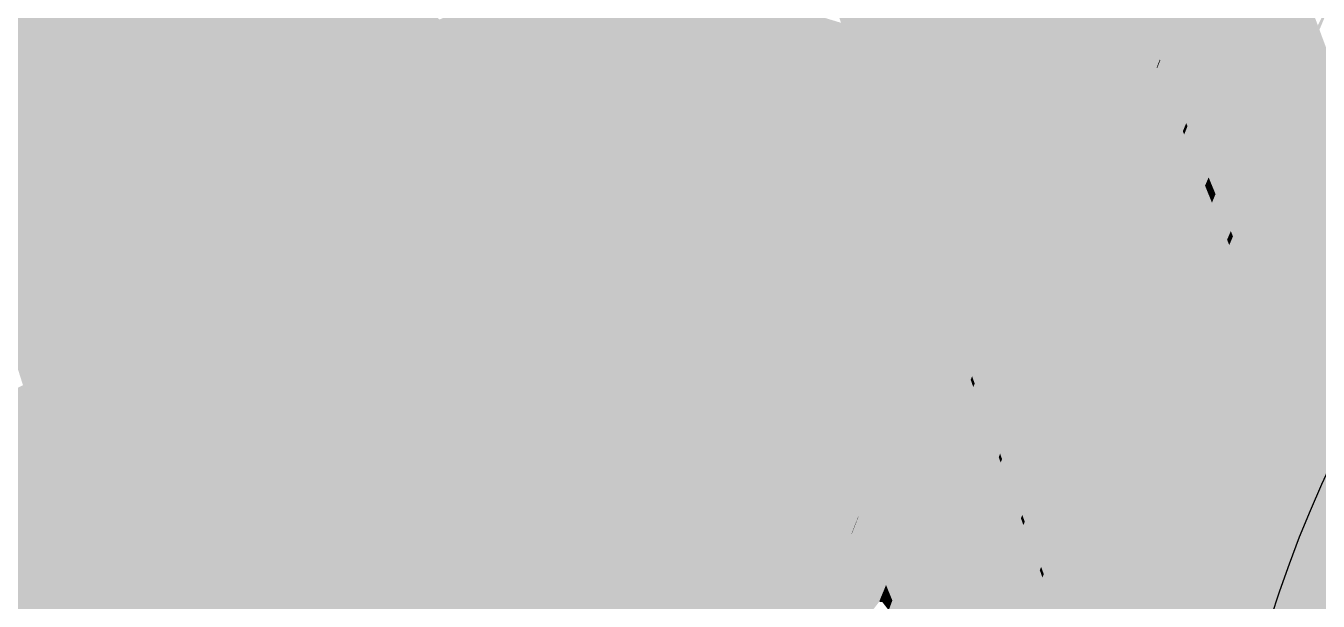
# Model space of a CAD drawing. Header units: millimetres. Extents: x 340454 to 342791, y 6993867 to 6995092.
# Drawn here: x 340717.891 to 340720.317, y 6994466.803 to 6994467.883 of the extents above; entities that cross this region are included whole.
import ezdxf

# ---------------------------------------------------------------- set-up
doc = ezdxf.new("R2010")
doc.units = ezdxf.units.MM
doc.header["$LTSCALE"] = 10
for name, color, linetype in [('A-MODELAGEM', 7, 'Continuous'), ('NUMERO_DOS_LOTES', 165, 'Continuous'), ('URB-Calçadas', 2, 'Continuous'), ('URB-Quadras', 3, 'Continuous')]:
    doc.layers.add(name, color=color, linetype=linetype)

msp = doc.modelspace()

# ---------------------------------------------------------------- linework, layer by layer
at = {"lineweight": 20}
msp.add_lwpolyline([(340722.6258, 6994477.3139, -0.021462), (340715.5969, 6994465.5717, -0.089425), (340715.3822, 6994462.0823), (340754.7892, 6994451.2595), (340758.9926, 6994467.4562), (340722.6258, 6994477.3139, -0.022322)], format="xyb", close=True, dxfattribs=at)
at = {"layer": 'A-MODELAGEM', "color": 161, "linetype": 'Continuous', "lineweight": -3}
for points in [[(340719.195, 6994468.5284), (340719.4299, 6994467.8799), (340719.3976, 6994468.4027)], [(340719.195, 6994468.5284), (340719.4213, 6994467.8882), (340719.4299, 6994467.8799)], [(340719.3976, 6994468.4027), (340719.4299, 6994467.8799), (340719.7929, 6994467.5295)], [(340719.3976, 6994468.4027), (340719.7929, 6994467.5295), (340719.8958, 6994468.0935)], [(340717.5615, 6994468.231), (340718.2729, 6994467.5546), (340717.5707, 6994468.246)], [(340717.5764, 6994468.2553), (340717.5707, 6994468.246), (340718.2729, 6994467.5546)], [(340717.5764, 6994468.2553), (340718.2729, 6994467.5546), (340718.1117, 6994467.9565)], [(340717.5577, 6994468.225), (340717.9183, 6994467.4532), (340717.5615, 6994468.231)], [(340717.5577, 6994468.225), (340717.7817, 6994467.54), (340717.9183, 6994467.4532)], [(340717.5615, 6994468.231), (340717.9183, 6994467.4532), (340718.2729, 6994467.5546)], [(340718.1301, 6994467.9449), (340718.6211, 6994467.6356), (340718.457, 6994468.1001)], [(340718.457, 6994468.1001), (340718.6211, 6994467.6356), (340718.6676, 6994467.8945)], [(340719.8958, 6994468.0935), (340719.7929, 6994467.5295), (340719.9974, 6994467.8445)], [(340719.8958, 6994468.0935), (340719.9974, 6994467.8445), (340719.9105, 6994468.0844)], [(340720.0691, 6994467.7), (340720.237, 6994468.0962), (340720.236, 6994468.099)], [(340720.0691, 6994467.7), (340720.236, 6994468.099), (340720.0835, 6994467.977)], [(340720.0715, 6994467.6941), (340720.237, 6994468.0962), (340720.0691, 6994467.7)], [(340720.0715, 6994467.6941), (340720.2779, 6994467.9862), (340720.237, 6994468.0962)], [(340719.9105, 6994468.0844), (340720.0048, 6994467.8558), (340720.0835, 6994467.977)], [(340719.9105, 6994468.0844), (340719.9974, 6994467.8445), (340720.0048, 6994467.8558)], [(340718.6676, 6994467.8945), (340719.2997, 6994467.2773), (340718.9955, 6994468.0272)], [(340718.9955, 6994468.0272), (340719.2997, 6994467.2773), (340719.0047, 6994468.0215)], [(340719.0047, 6994468.0215), (340719.2997, 6994467.2773), (340719.31, 6994467.2673)], [(340719.0047, 6994468.0215), (340719.31, 6994467.2673), (340719.0139, 6994468.0157)], [(340719.0139, 6994468.0157), (340719.31, 6994467.2673), (340719.3202, 6994467.2573)], [(340719.0139, 6994468.0157), (340719.3202, 6994467.2573), (340719.0251, 6994468.0088)], [(340719.0251, 6994468.0088), (340719.3202, 6994467.2573), (340719.3403, 6994467.2377)], [(340719.0251, 6994468.0088), (340719.3403, 6994467.2377), (340719.4811, 6994467.7236)], [(340719.0251, 6994468.0088), (340719.4811, 6994467.7236), (340719.4213, 6994467.8882)], [(340720.0197, 6994467.8197), (340720.0835, 6994467.977), (340720.0048, 6994467.8558)], [(340720.0204, 6994467.818), (340720.0835, 6994467.977), (340720.0197, 6994467.8197)], [(340720.0691, 6994467.7), (340720.0835, 6994467.977), (340720.0204, 6994467.818)], [(340720.1111, 6994467.5982), (340720.2779, 6994467.9862), (340720.0715, 6994467.6941)], [(340720.1111, 6994467.5982), (340720.2801, 6994467.9801), (340720.2779, 6994467.9862)], [(340720.1145, 6994467.59), (340720.2801, 6994467.9801), (340720.1111, 6994467.5982)], [(340720.1145, 6994467.59), (340720.2865, 6994467.9631), (340720.2801, 6994467.9801)], [(340718.1117, 6994467.9565), (340718.2729, 6994467.5546), (340718.1236, 6994467.949)], [(340718.1236, 6994467.949), (340718.2729, 6994467.5546), (340718.2867, 6994467.5409)], [(340718.1236, 6994467.949), (340718.2867, 6994467.5409), (340718.1301, 6994467.9449)], [(340718.1301, 6994467.9449), (340718.2867, 6994467.5409), (340718.2986, 6994467.5292)], [(340718.1301, 6994467.9449), (340718.2986, 6994467.5292), (340718.6211, 6994467.6356)], [(340720.1241, 6994467.5668), (340720.2865, 6994467.9631), (340720.1145, 6994467.59)], [(340720.3161, 6994467.8834), (340720.2865, 6994467.9631), (340720.1241, 6994467.5668)], [(340720.3191, 6994467.8752), (340720.3565, 6994467.9644), (340720.3161, 6994467.8834)], [(340718.6676, 6994467.8945), (340718.6211, 6994467.6356), (340718.8521, 6994467.49)], [(340718.6676, 6994467.8945), (340718.8521, 6994467.49), (340719.2997, 6994467.2773)], [(340719.4213, 6994467.8882), (340719.4811, 6994467.7236), (340719.4299, 6994467.8799)], [(340719.4299, 6994467.8799), (340719.7925, 6994467.5289), (340719.7929, 6994467.5295)], [(340719.4299, 6994467.8799), (340719.4881, 6994467.7192), (340719.7925, 6994467.5289)], [(340719.4299, 6994467.8799), (340719.4811, 6994467.7236), (340719.4881, 6994467.7192)], [(340720.1527, 6994467.4974), (340720.3161, 6994467.8834), (340720.1241, 6994467.5668)], [(340720.1527, 6994467.4974), (340720.3191, 6994467.8752), (340720.3161, 6994467.8834)], [(340720.1568, 6994467.4875), (340720.3191, 6994467.8752), (340720.1527, 6994467.4974)], [(340721.9465, 6994463.495), (340720.3191, 6994467.8752), (340720.1568, 6994467.4875)], [(340719.9974, 6994467.8445), (340720.0197, 6994467.8197), (340720.0048, 6994467.8558)], [(340719.7929, 6994467.5295), (340720.0137, 6994467.8047), (340719.9974, 6994467.8445)], [(340720.0137, 6994467.8047), (340720.0197, 6994467.8197), (340719.9974, 6994467.8445)], [(340719.8505, 6994467.4022), (340720.0137, 6994467.8047), (340719.7929, 6994467.5295)], [(340719.8505, 6994467.4022), (340720.0144, 6994467.8029), (340720.0137, 6994467.8047)], [(340719.8532, 6994467.3963), (340720.0144, 6994467.8029), (340719.8505, 6994467.4022)], [(340719.8532, 6994467.3963), (340720.0627, 6994467.6847), (340720.0144, 6994467.8029)], [(340720.0137, 6994467.8047), (340720.0204, 6994467.818), (340720.0197, 6994467.8197)], [(340720.0144, 6994467.8029), (340720.0204, 6994467.818), (340720.0137, 6994467.8047)], [(340720.0691, 6994467.7), (340720.0204, 6994467.818), (340720.0144, 6994467.8029)], [(340720.0627, 6994467.6847), (340720.0691, 6994467.7), (340720.0144, 6994467.8029)], [(340719.4811, 6994467.7236), (340719.3403, 6994467.2377), (340719.6377, 6994467.2922)], [(340719.4811, 6994467.7236), (340719.6377, 6994467.2922), (340719.4881, 6994467.7192)], [(340719.4881, 6994467.7192), (340719.641, 6994467.2973), (340719.7925, 6994467.5289)], [(340719.4881, 6994467.7192), (340719.6377, 6994467.2922), (340719.641, 6994467.2973)], [(340720.0627, 6994467.6847), (340720.0715, 6994467.6941), (340720.0691, 6994467.7)], [(340719.8994, 6994467.2943), (340720.0627, 6994467.6847), (340719.8532, 6994467.3963)], [(340719.8994, 6994467.2943), (340720.0652, 6994467.6786), (340720.0627, 6994467.6847)], [(340719.9034, 6994467.2854), (340720.0652, 6994467.6786), (340719.8994, 6994467.2943)], [(340719.9034, 6994467.2854), (340720.1044, 6994467.5825), (340720.0652, 6994467.6786)], [(340720.0652, 6994467.6786), (340720.0715, 6994467.6941), (340720.0627, 6994467.6847)], [(340720.1111, 6994467.5982), (340720.0715, 6994467.6941), (340720.0652, 6994467.6786)], [(340720.1044, 6994467.5825), (340720.1111, 6994467.5982), (340720.0652, 6994467.6786)], [(340718.2986, 6994467.5292), (340718.8507, 6994466.9855), (340718.6211, 6994467.6356)], [(340718.6211, 6994467.6356), (340718.8507, 6994466.9855), (340718.8521, 6994467.49)], [(340719.9409, 6994467.2024), (340720.1044, 6994467.5825), (340719.9034, 6994467.2854)], [(340719.9409, 6994467.2024), (340720.1078, 6994467.5742), (340720.1044, 6994467.5825)], [(340720.1044, 6994467.5825), (340720.1145, 6994467.59), (340720.1111, 6994467.5982)], [(340720.1078, 6994467.5742), (340720.1145, 6994467.59), (340720.1044, 6994467.5825)], [(340720.1078, 6994467.5742), (340720.1241, 6994467.5668), (340720.1145, 6994467.59)], [(340717.9183, 6994467.4532), (340718.4484, 6994467.1167), (340718.2729, 6994467.5546)], [(340718.2729, 6994467.5546), (340718.4484, 6994467.1167), (340718.2867, 6994467.5409)], [(340719.9456, 6994467.1922), (340720.1078, 6994467.5742), (340719.9409, 6994467.2024)], [(340719.9456, 6994467.1922), (340720.1174, 6994467.5506), (340720.1078, 6994467.5742)], [(340720.1174, 6994467.5506), (340720.1241, 6994467.5668), (340720.1078, 6994467.5742)], [(340720.1527, 6994467.4974), (340720.1241, 6994467.5668), (340720.1174, 6994467.5506)], [(340717.7817, 6994467.54), (340717.8988, 6994467.1955), (340717.9183, 6994467.4532)], [(340717.7817, 6994467.54), (340717.8859, 6994467.2082), (340717.8988, 6994467.1955)], [(340718.2867, 6994467.5409), (340718.4484, 6994467.1167), (340718.4589, 6994467.11)], [(340718.2867, 6994467.5409), (340718.4589, 6994467.11), (340718.2986, 6994467.5292)], [(340719.9587, 6994467.1632), (340720.1174, 6994467.5506), (340719.9456, 6994467.1922)], [(340720.1458, 6994467.4811), (340720.1174, 6994467.5506), (340719.9587, 6994467.1632)], [(340720.1458, 6994467.4811), (340720.1527, 6994467.4974), (340720.1174, 6994467.5506)], [(340718.2986, 6994467.5292), (340718.4718, 6994467.1018), (340718.8507, 6994466.9855)], [(340718.2986, 6994467.5292), (340718.4589, 6994467.11), (340718.4718, 6994467.1018)], [(340719.6672, 6994467.2249), (340719.7925, 6994467.5289), (340719.641, 6994467.2973)], [(340719.6683, 6994467.2217), (340719.7925, 6994467.5289), (340719.6672, 6994467.2249)], [(340719.6721, 6994467.2113), (340719.7925, 6994467.5289), (340719.6683, 6994467.2217)], [(340719.6721, 6994467.2113), (340719.8505, 6994467.4022), (340719.7925, 6994467.5289)], [(340719.8505, 6994467.4022), (340719.7929, 6994467.5295), (340719.7925, 6994467.5289)], [(340718.8521, 6994467.49), (340718.8507, 6994466.9855), (340719.2271, 6994466.668)], [(340718.8521, 6994467.49), (340719.2271, 6994466.668), (340719.3375, 6994467.1842)], [(340718.8521, 6994467.49), (340719.3375, 6994467.1842), (340719.2997, 6994467.2773)], [(340720.1568, 6994467.4875), (340720.1527, 6994467.4974), (340720.1458, 6994467.4811)], [(340720.1499, 6994467.471), (340720.1568, 6994467.4875), (340720.1458, 6994467.4811)], [(340721.8079, 6994463.486), (340720.1568, 6994467.4875), (340720.1499, 6994467.471)], [(340721.8079, 6994463.486), (340721.9465, 6994463.495), (340720.1568, 6994467.4875)], [(340719.9859, 6994467.1033), (340720.1458, 6994467.4811), (340719.9587, 6994467.1632)], [(340719.9859, 6994467.1033), (340720.1499, 6994467.471), (340720.1458, 6994467.4811)], [(340719.9911, 6994467.0917), (340720.1499, 6994467.471), (340719.9859, 6994467.1033)], [(340719.9911, 6994467.0917), (340721.7775, 6994463.484), (340720.1499, 6994467.471)], [(340721.7775, 6994463.484), (340721.8079, 6994463.486), (340720.1499, 6994467.471)], [(340717.9183, 6994467.4532), (340717.8988, 6994467.1955), (340718.152, 6994466.944)], [(340717.9183, 6994467.4532), (340718.152, 6994466.944), (340718.4484, 6994467.1167)], [(340719.7198, 6994467.0796), (340719.8505, 6994467.4022), (340719.6721, 6994467.2113)], [(340719.7198, 6994467.0796), (340719.8532, 6994467.3963), (340719.8505, 6994467.4022)], [(340719.7235, 6994467.0694), (340719.8532, 6994467.3963), (340719.7198, 6994467.0796)], [(340719.7235, 6994467.0694), (340719.8994, 6994467.2943), (340719.8532, 6994467.3963)], [(340719.3403, 6994467.2377), (340719.5, 6994467.0818), (340719.6377, 6994467.2922)], [(340719.5, 6994467.0818), (340719.6645, 6994467.2183), (340719.6377, 6994467.2922)], [(340719.6672, 6994467.2249), (340719.641, 6994467.2973), (340719.6377, 6994467.2922)], [(340719.6645, 6994467.2183), (340719.6672, 6994467.2249), (340719.6377, 6994467.2922)], [(340719.7615, 6994466.9646), (340719.8994, 6994467.2943), (340719.7235, 6994467.0694)], [(340719.7615, 6994466.9646), (340719.9034, 6994467.2854), (340719.8994, 6994467.2943)], [(340719.2997, 6994467.2773), (340719.3375, 6994467.1842), (340719.31, 6994467.2673)], [(340719.31, 6994467.2673), (340719.3375, 6994467.1842), (340719.3458, 6994467.179)], [(340719.31, 6994467.2673), (340719.3458, 6994467.179), (340719.3202, 6994467.2573)], [(340719.7661, 6994466.9519), (340719.9034, 6994467.2854), (340719.7615, 6994466.9646)], [(340719.7661, 6994466.9519), (340719.9409, 6994467.2024), (340719.9034, 6994467.2854)], [(340719.3202, 6994467.2573), (340719.3458, 6994467.179), (340719.3539, 6994467.1738)], [(340719.3202, 6994467.2573), (340719.3539, 6994467.1738), (340719.3403, 6994467.2377)], [(340719.3403, 6994467.2377), (340719.3708, 6994467.1632), (340719.5, 6994467.0818)], [(340719.3403, 6994467.2377), (340719.3539, 6994467.1738), (340719.3708, 6994467.1632)], [(340719.5057, 6994466.8332), (340719.6645, 6994467.2183), (340719.5, 6994467.0818)], [(340719.5057, 6994466.8332), (340719.6657, 6994467.2151), (340719.6645, 6994467.2183)], [(340719.5085, 6994466.8263), (340719.6657, 6994467.2151), (340719.5057, 6994466.8332)], [(340719.5085, 6994466.8263), (340719.6695, 6994467.2045), (340719.6657, 6994467.2151)], [(340719.6645, 6994467.2183), (340719.6683, 6994467.2217), (340719.6672, 6994467.2249)], [(340719.6657, 6994467.2151), (340719.6683, 6994467.2217), (340719.6645, 6994467.2183)], [(340719.6657, 6994467.2151), (340719.6721, 6994467.2113), (340719.6683, 6994467.2217)], [(340719.6695, 6994467.2045), (340719.6721, 6994467.2113), (340719.6657, 6994467.2151)], [(340717.5709, 6994467.0476), (340718.0439, 6994466.7451), (340717.8859, 6994467.2082)], [(340717.8859, 6994467.2082), (340718.0439, 6994466.7451), (340717.8988, 6994467.1955)], [(340717.8988, 6994467.1955), (340718.054, 6994466.7386), (340718.152, 6994466.944)], [(340717.8988, 6994467.1955), (340718.0439, 6994466.7451), (340718.054, 6994466.7386)], [(340719.5176, 6994466.8041), (340719.6695, 6994467.2045), (340719.5085, 6994466.8263)], [(340719.5176, 6994466.8041), (340719.7172, 6994467.0731), (340719.6695, 6994467.2045)], [(340719.7198, 6994467.0796), (340719.6721, 6994467.2113), (340719.6695, 6994467.2045)], [(340719.7172, 6994467.0731), (340719.7198, 6994467.0796), (340719.6695, 6994467.2045)], [(340719.7968, 6994466.8671), (340719.9409, 6994467.2024), (340719.7661, 6994466.9519)], [(340719.7968, 6994466.8671), (340719.9456, 6994467.1922), (340719.9409, 6994467.2024)], [(340719.8018, 6994466.8534), (340719.9456, 6994467.1922), (340719.7968, 6994466.8671)], [(340719.8018, 6994466.8534), (340719.9587, 6994467.1632), (340719.9456, 6994467.1922)], [(340719.3375, 6994467.1842), (340719.2271, 6994466.668), (340719.4251, 6994466.9683)], [(340719.3375, 6994467.1842), (340719.4251, 6994466.9683), (340719.3458, 6994467.179)], [(340719.3458, 6994467.179), (340719.4251, 6994466.9683), (340719.4288, 6994466.9739)], [(340719.3458, 6994467.179), (340719.4288, 6994466.9739), (340719.3539, 6994467.1738)], [(340719.3539, 6994467.1738), (340719.4288, 6994466.9739), (340719.4325, 6994466.9794)], [(340719.3539, 6994467.1738), (340719.4325, 6994466.9794), (340719.3708, 6994467.1632)], [(340719.3708, 6994467.1632), (340719.4325, 6994466.9794), (340719.4408, 6994466.992)], [(340719.3708, 6994467.1632), (340719.4408, 6994466.992), (340719.5, 6994467.0818)], [(340719.8158, 6994466.8146), (340719.9587, 6994467.1632), (340719.8018, 6994466.8534)], [(340719.9859, 6994467.1033), (340719.9587, 6994467.1632), (340719.8158, 6994466.8146)], [(340718.152, 6994466.944), (340718.7595, 6994466.3406), (340718.4484, 6994467.1167)], [(340718.4484, 6994467.1167), (340718.7595, 6994466.3406), (340718.4589, 6994467.11)], [(340718.4589, 6994467.11), (340718.771, 6994466.3292), (340718.4718, 6994467.1018)], [(340718.4589, 6994467.11), (340718.7595, 6994466.3406), (340718.771, 6994466.3292)], [(340718.4718, 6994467.1018), (340718.7945, 6994466.3058), (340718.9073, 6994466.8254)], [(340718.4718, 6994467.1018), (340718.9073, 6994466.8254), (340718.8507, 6994466.9855)], [(340718.4718, 6994467.1018), (340718.771, 6994466.3292), (340718.7945, 6994466.3058)], [(340719.8379, 6994466.7537), (340719.9859, 6994467.1033), (340719.8158, 6994466.8146)], [(340719.8379, 6994466.7537), (340719.9911, 6994467.0917), (340719.9859, 6994467.1033)], [(340719.4534, 6994466.9612), (340719.5, 6994467.0818), (340719.4408, 6994466.992)], [(340719.4536, 6994466.9607), (340719.5, 6994467.0818), (340719.4534, 6994466.9612)], [(340719.5057, 6994466.8332), (340719.5, 6994467.0818), (340719.4536, 6994466.9607)], [(340719.5631, 6994466.6929), (340719.7172, 6994467.0731), (340719.5176, 6994466.8041)], [(340719.5631, 6994466.6929), (340719.7209, 6994467.0629), (340719.7172, 6994467.0731)], [(340719.7172, 6994467.0731), (340719.7235, 6994467.0694), (340719.7198, 6994467.0796)], [(340719.7209, 6994467.0629), (340719.7235, 6994467.0694), (340719.7172, 6994467.0731)], [(340719.7615, 6994466.9646), (340719.7235, 6994467.0694), (340719.7209, 6994467.0629)], [(340719.8433, 6994466.7388), (340719.9911, 6994467.0917), (340719.8379, 6994466.7537)], [(340719.8433, 6994466.7388), (340721.6288, 6994463.4743), (340719.9911, 6994467.0917)], [(340721.6288, 6994463.4743), (340721.7775, 6994463.484), (340719.9911, 6994467.0917)], [(340717.5709, 6994467.0476), (340717.7431, 6994466.6185), (340718.0439, 6994466.7451)], [(340719.5687, 6994466.6791), (340719.7209, 6994467.0629), (340719.5631, 6994466.6929)], [(340719.5687, 6994466.6791), (340719.7588, 6994466.9584), (340719.7209, 6994467.0629)], [(340719.7588, 6994466.9584), (340719.7615, 6994466.9646), (340719.7209, 6994467.0629)], [(340718.8507, 6994466.9855), (340718.9073, 6994466.8254), (340719.2059, 6994466.6358)], [(340718.8507, 6994466.9855), (340719.2059, 6994466.6358), (340719.2271, 6994466.668)], [(340719.4251, 6994466.9683), (340719.4439, 6994466.9366), (340719.4288, 6994466.9739)], [(340719.4288, 6994466.9739), (340719.4467, 6994466.9441), (340719.4325, 6994466.9794)], [(340719.4439, 6994466.9366), (340719.4467, 6994466.9441), (340719.4288, 6994466.9739)], [(340719.4325, 6994466.9794), (340719.4534, 6994466.9612), (340719.4408, 6994466.992)], [(340719.4467, 6994466.9441), (340719.4534, 6994466.9612), (340719.4325, 6994466.9794)], [(340719.2271, 6994466.668), (340719.441, 6994466.9292), (340719.4251, 6994466.9683)], [(340719.441, 6994466.9292), (340719.4439, 6994466.9366), (340719.4251, 6994466.9683)], [(340719.4467, 6994466.9441), (340719.4536, 6994466.9607), (340719.4534, 6994466.9612)], [(340719.447, 6994466.9435), (340719.4536, 6994466.9607), (340719.4467, 6994466.9441)], [(340719.5057, 6994466.8332), (340719.4536, 6994466.9607), (340719.447, 6994466.9435)], [(340719.6049, 6994466.5905), (340719.7588, 6994466.9584), (340719.5687, 6994466.6791)], [(340719.6049, 6994466.5905), (340719.7635, 6994466.9456), (340719.7588, 6994466.9584)], [(340719.7588, 6994466.9584), (340719.7661, 6994466.9519), (340719.7615, 6994466.9646)], [(340719.7635, 6994466.9456), (340719.7661, 6994466.9519), (340719.7588, 6994466.9584)], [(340719.7968, 6994466.8671), (340719.7661, 6994466.9519), (340719.7635, 6994466.9456)], [(340718.152, 6994466.944), (340718.054, 6994466.7386), (340718.326, 6994466.5646)], [(340718.152, 6994466.944), (340718.326, 6994466.5646), (340718.7595, 6994466.3406)], [(340719.2882, 6994466.534), (340719.441, 6994466.9292), (340719.2271, 6994466.668)], [(340719.2882, 6994466.534), (340719.4412, 6994466.9285), (340719.441, 6994466.9292)], [(340719.2882, 6994466.534), (340719.2892, 6994466.5318), (340719.4412, 6994466.9285)], [(340719.2892, 6994466.5318), (340719.4927, 6994466.8016), (340719.4412, 6994466.9285)], [(340719.441, 6994466.9292), (340719.4441, 6994466.936), (340719.4439, 6994466.9366)], [(340719.4412, 6994466.9285), (340719.4441, 6994466.936), (340719.441, 6994466.9292)], [(340719.4956, 6994466.8087), (340719.4441, 6994466.936), (340719.4412, 6994466.9285)], [(340719.4927, 6994466.8016), (340719.4956, 6994466.8087), (340719.4412, 6994466.9285)], [(340719.4439, 6994466.9366), (340719.447, 6994466.9435), (340719.4467, 6994466.9441)], [(340719.4441, 6994466.936), (340719.447, 6994466.9435), (340719.4439, 6994466.9366)], [(340719.4986, 6994466.8158), (340719.447, 6994466.9435), (340719.4441, 6994466.936)], [(340719.4956, 6994466.8087), (340719.4986, 6994466.8158), (340719.4441, 6994466.936)], [(340719.4986, 6994466.8158), (340719.5057, 6994466.8332), (340719.447, 6994466.9435)], [(340719.6111, 6994466.5754), (340719.7635, 6994466.9456), (340719.6049, 6994466.5905)], [(340719.6111, 6994466.5754), (340719.7942, 6994466.8611), (340719.7635, 6994466.9456)], [(340719.7942, 6994466.8611), (340719.7968, 6994466.8671), (340719.7635, 6994466.9456)], [(340719.6405, 6994466.5036), (340719.7942, 6994466.8611), (340719.6111, 6994466.5754)], [(340719.6405, 6994466.5036), (340719.7992, 6994466.8473), (340719.7942, 6994466.8611)], [(340719.7942, 6994466.8611), (340719.8018, 6994466.8534), (340719.7968, 6994466.8671)], [(340719.7992, 6994466.8473), (340719.8018, 6994466.8534), (340719.7942, 6994466.8611)], [(340719.8158, 6994466.8146), (340719.8018, 6994466.8534), (340719.7992, 6994466.8473)], [(340719.4986, 6994466.8158), (340719.5085, 6994466.8263), (340719.5057, 6994466.8332)], [(340719.6467, 6994466.4883), (340719.7992, 6994466.8473), (340719.6405, 6994466.5036)], [(340719.6467, 6994466.4883), (340719.8133, 6994466.8084), (340719.7992, 6994466.8473)], [(340719.8133, 6994466.8084), (340719.8158, 6994466.8146), (340719.7992, 6994466.8473)], [(340718.9073, 6994466.8254), (340718.7945, 6994466.3058), (340719.0547, 6994466.4082)], [(340718.9073, 6994466.8254), (340719.0547, 6994466.4082), (340719.2059, 6994466.6358)], [(340719.4927, 6994466.8016), (340719.4985, 6994466.8015), (340719.4956, 6994466.8087)], [(340719.4956, 6994466.8087), (340719.5014, 6994466.8087), (340719.4986, 6994466.8158)], [(340719.4985, 6994466.8015), (340719.5014, 6994466.8087), (340719.4956, 6994466.8087)], [(340719.4985, 6994466.8015), (340719.5107, 6994466.7858), (340719.5014, 6994466.8087)], [(340719.5014, 6994466.8087), (340719.5085, 6994466.8263), (340719.4986, 6994466.8158)], [(340719.5014, 6994466.8087), (340719.5176, 6994466.8041), (340719.5085, 6994466.8263)], [(340719.5107, 6994466.7858), (340719.5176, 6994466.8041), (340719.5014, 6994466.8087)], [(340719.5631, 6994466.6929), (340719.5176, 6994466.8041), (340719.5107, 6994466.7858)], [(340719.6644, 6994466.445), (340719.8133, 6994466.8084), (340719.6467, 6994466.4883)], [(340719.6644, 6994466.445), (340719.8353, 6994466.7477), (340719.8133, 6994466.8084)], [(340719.8379, 6994466.7537), (340719.8158, 6994466.8146), (340719.8133, 6994466.8084)], [(340719.8353, 6994466.7477), (340719.8379, 6994466.7537), (340719.8133, 6994466.8084)]]:
    msp.add_solid(points, dxfattribs=at)
at = {"layer": 'NUMERO_DOS_LOTES', "color": 165, "transparency": 33554687}
msp.add_circle((340722.3323, 6994466.1155), 2.2034, dxfattribs=at)
at = {"layer": 'URB-Calçadas', "lineweight": 0}
msp.add_lwpolyline([(340737.9382, 6994567.9152, -0.173456), (340714.4702, 6994467.4916, 0.151029), (340713.6732, 6994464.648, -1.966639), (340703.0265, 6994471.9859, 0.168204), (340705.5895, 6994474.0192, 0.200073), (340724.3212, 6994581.8954, 0.104086)], format="xyb", dxfattribs=at)
at = {"layer": 'URB-Quadras', "color": 252, "lineweight": 0}
msp.add_lwpolyline([(340815.2411, 6994491.9257, 0.038213), (340872.813, 6994444.8145, 0.427498), (340879.8998, 6994446.2404), (340906.6702, 6994488.5375, 0.399537), (340905.3286, 6994495.2964, -0.090947), (340797.4532, 6994605.4907, 0.427165), (340790.3324, 6994606.7132), (340742.1055, 6994571.0018, 0.26508), (340740.1075, 6994566.4691, -0.172307), (340715.6107, 6994465.5763, -0.089172), (340715.6107, 6994465.5763, -2.016247), (340701.9174, 6994473.7042, 0.157194), (340704.2699, 6994475.6737, 0.197995), (340722.4662, 6994581.0288, 0.104869), (340721.6035, 6994582.9154), (340685.6056, 6994631.4815, 0.2535), (340684.7421, 6994631.8842, -0.18056), (340678.0121, 6994633.9449)], format="xyb", dxfattribs=at)

doc.saveas('drawing.dxf')
